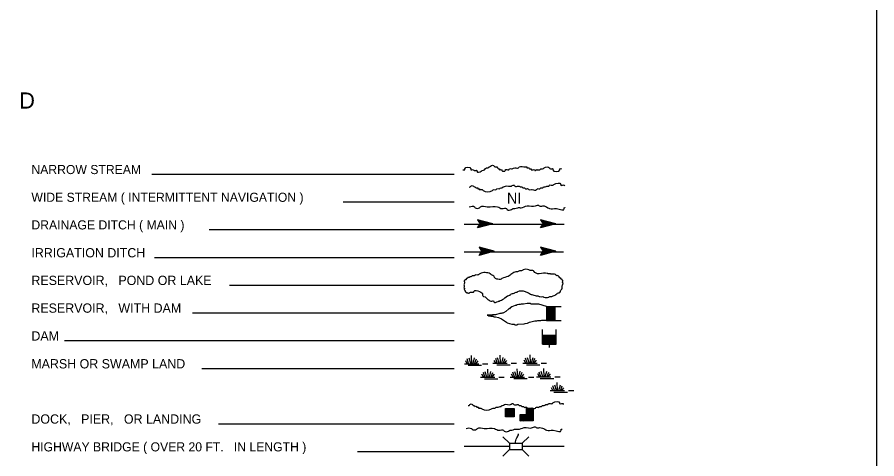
# Model space of a CAD drawing. Extents: x 1795385 to 2183142, y 16517164 to 16891733.
# Drawn here: x 2140412 to 2180502, y 16657175 to 16677776 of the extents above; entities that cross this region are included whole.
import ezdxf

# ---------------------------------------------------------------- set-up
doc = ezdxf.new("R2010")
doc.units = 0
doc.layers.add('L12', color=7, linetype='Continuous')
doc.layers.add('L23', color=7, linetype='Continuous')

msp = doc.modelspace()

# ---------------------------------------------------------------- linework, layer by layer
at = {"layer": 'L12'}
for p, q in [((2161250, 16657758), (2163367, 16657758)), ((2163969, 16657758), (2165928, 16657758))]:
    msp.add_line(p, q, dxfattribs=at)
at = {"layer": 'L23'}
for p, q in [((2180502, 16521654), (2180502, 16701867)), ((2146693, 16670457), (2160796, 16670457)), ((2155611, 16669163), (2160796, 16669163)), ((2161250, 16668123), (2165928, 16668123)), ((2162591, 16668139), (2161883, 16668324)), ((2161883, 16668324), (2162000, 16668139)), ((2162591, 16668139), (2161883, 16667949)), ((2161883, 16667949), (2162000, 16668139)), ((2162485, 16668123), (2161926, 16667981)), ((2162512, 16668150), (2161936, 16668292)), ((2162411, 16668134), (2161936, 16667997)), ((2162433, 16668150), (2161942, 16668271)), ((2162327, 16668123), (2161952, 16668039)), ((2162343, 16668150), (2161978, 16668239)), ((2162253, 16668134), (2161978, 16668076)), ((2162126, 16668123), (2161984, 16668092)), ((2162253, 16668155), (2161994, 16668197)), ((2162591, 16668139), (2162000, 16668139)), ((2162142, 16668150), (2162010, 16668171)), ((2162052, 16668150), (2162010, 16668155)), ((2162084, 16668123), (2162010, 16668123)), ((2162274, 16668139), (2162084, 16668139)), ((2162211, 16668139), (2162084, 16668139)), ((2165537, 16668139), (2164824, 16668324)), ((2164824, 16668324), (2164946, 16668139)), ((2165537, 16668139), (2164824, 16667949)), ((2164824, 16667949), (2164946, 16668139)), ((2165426, 16668123), (2164867, 16667981)), ((2165453, 16668150), (2164877, 16668292)), ((2165352, 16668134), (2164877, 16667997)), ((2165379, 16668150), (2164882, 16668271)), ((2165268, 16668123), (2164893, 16668039)), ((2165284, 16668150), (2164919, 16668239)), ((2165194, 16668134), (2164919, 16668076)), ((2165067, 16668123), (2164925, 16668092)), ((2165194, 16668155), (2164935, 16668197)), ((2165537, 16668139), (2164946, 16668139)), ((2165083, 16668150), (2164951, 16668171)), ((2164993, 16668150), (2164951, 16668155)), ((2165025, 16668123), (2164951, 16668123)), ((2165220, 16668139), (2165025, 16668139)), ((2165152, 16668139), (2165025, 16668139)), ((2149370, 16667875), (2160796, 16667875)), ((2162660, 16666856), (2161952, 16667041)), ((2161952, 16667041), (2162068, 16666856)), ((2162575, 16666867), (2162000, 16667009)), ((2162501, 16666867), (2162010, 16666988)), ((2162411, 16666867), (2162042, 16666956)), ((2162316, 16666872), (2162058, 16666914)), ((2162211, 16666867), (2162079, 16666888)), ((2162116, 16666867), (2162079, 16666872)), ((2165537, 16666856), (2164824, 16667041)), ((2164824, 16667041), (2164946, 16666856)), ((2165453, 16666867), (2164877, 16667009)), ((2165379, 16666867), (2164882, 16666988)), ((2165284, 16666867), (2164919, 16666956)), ((2165194, 16666872), (2164935, 16666914)), ((2165083, 16666867), (2164951, 16666888)), ((2164993, 16666867), (2164951, 16666872)), ((2146809, 16666571), (2160796, 16666571)), ((2161250, 16666830), (2165886, 16666830)), ((2162660, 16666856), (2161952, 16666666)), ((2161952, 16666666), (2162068, 16666856)), ((2162554, 16666840), (2161994, 16666698)), ((2162475, 16666851), (2162000, 16666713)), ((2162396, 16666840), (2162021, 16666756)), ((2162316, 16666851), (2162042, 16666787)), ((2162195, 16666840), (2162052, 16666808)), ((2162660, 16666856), (2162068, 16666856)), ((2162153, 16666840), (2162079, 16666840)), ((2162343, 16666856), (2162153, 16666856)), ((2162274, 16666856), (2162153, 16666856)), ((2165537, 16666856), (2164824, 16666666)), ((2164824, 16666666), (2164946, 16666856)), ((2165426, 16666840), (2164867, 16666698)), ((2165352, 16666851), (2164877, 16666713)), ((2165268, 16666840), (2164893, 16666756)), ((2165194, 16666851), (2164919, 16666787)), ((2165067, 16666840), (2164925, 16666808)), ((2165537, 16666856), (2164946, 16666856)), ((2165025, 16666840), (2164951, 16666840)), ((2165220, 16666856), (2165025, 16666856)), ((2165152, 16666856), (2165025, 16666856)), ((2150320, 16665282), (2160796, 16665282)), ((2165094, 16664279), (2165785, 16664279)), ((2165094, 16664279), (2165495, 16663883)), ((2165094, 16664247), (2165495, 16663846)), ((2165094, 16664216), (2165495, 16663815)), ((2165094, 16664174), (2165495, 16663772)), ((2165094, 16664142), (2165495, 16663741)), ((2165094, 16664105), (2165495, 16663709)), ((2165094, 16664073), (2165495, 16663672)), ((2165125, 16664279), (2165495, 16663915)), ((2165162, 16664279), (2165495, 16663957)), ((2165199, 16664279), (2165495, 16663999)), ((2165236, 16664279), (2165495, 16664031)), ((2165268, 16664279), (2165495, 16664063)), ((2165310, 16664279), (2165495, 16664100)), ((2165352, 16664279), (2165495, 16664142)), ((2165384, 16664279), (2165495, 16664174)), ((2165416, 16664279), (2165495, 16664205)), ((2165453, 16664279), (2165495, 16664242)), ((2148594, 16663989), (2160796, 16663989)), ((2165094, 16664031), (2165495, 16663630)), ((2165094, 16663999), (2165458, 16663630)), ((2165094, 16663962), (2165426, 16663630)), ((2165094, 16663925), (2165395, 16663630)), ((2165094, 16663883), (2165352, 16663630)), ((2165094, 16663846), (2165321, 16663630)), ((2165094, 16663815), (2165278, 16663630)), ((2165094, 16663783), (2165241, 16663630)), ((2165094, 16663741), (2165199, 16663630)), ((2165094, 16663709), (2165168, 16663630)), ((2165094, 16663672), (2165136, 16663630)), ((2165094, 16663640), (2165099, 16663630)), ((2165495, 16663630), (2165785, 16663630)), ((2164904, 16662521), (2164904, 16663213)), ((2164904, 16662521), (2165300, 16662922)), ((2164904, 16662558), (2165268, 16662922)), ((2164904, 16662589), (2165226, 16662922)), ((2164904, 16662632), (2165183, 16662922)), ((2164904, 16662663), (2165152, 16662922)), ((2164904, 16662700), (2165120, 16662922)), ((2164904, 16662737), (2165083, 16662922)), ((2164904, 16662780), (2165041, 16662922)), ((2164904, 16662817), (2165009, 16662922)), ((2164904, 16662848), (2164977, 16662922)), ((2164904, 16662880), (2164946, 16662922)), ((2164935, 16662521), (2165337, 16662922)), ((2164967, 16662521), (2165368, 16662922)), ((2165009, 16662521), (2165410, 16662922)), ((2165041, 16662521), (2165442, 16662922)), ((2165078, 16662521), (2165479, 16662922)), ((2165109, 16662521), (2165511, 16662922)), ((2165152, 16662521), (2165553, 16662922)), ((2165183, 16662521), (2165553, 16662890)), ((2165220, 16662521), (2165553, 16662859)), ((2165553, 16662922), (2165553, 16663213)), ((2142612, 16662690), (2160796, 16662690)), ((2165241, 16662373), (2165241, 16662521)), ((2165257, 16662521), (2165553, 16662822)), ((2165300, 16662521), (2165553, 16662780)), ((2165337, 16662521), (2165553, 16662748)), ((2165368, 16662521), (2165553, 16662706)), ((2165400, 16662521), (2165553, 16662674)), ((2165442, 16662521), (2165553, 16662632)), ((2165479, 16662521), (2165553, 16662600)), ((2165511, 16662521), (2165553, 16662563)), ((2165542, 16662521), (2165553, 16662531)), ((2161403, 16661613), (2161329, 16661750)), ((2161466, 16661623), (2161392, 16661840)), ((2161561, 16661623), (2161487, 16661866)), ((2161619, 16661623), (2161604, 16661998)), ((2161678, 16661623), (2161741, 16661882)), ((2161741, 16661607), (2161836, 16661840)), ((2161810, 16661623), (2161910, 16661750)), ((2162734, 16661634), (2162660, 16661766)), ((2162802, 16661639), (2162728, 16661855)), ((2162892, 16661639), (2162818, 16661882)), ((2162950, 16661639), (2162934, 16662014)), ((2163008, 16661639), (2163077, 16661898)), ((2163077, 16661623), (2163166, 16661855)), ((2163145, 16661639), (2163246, 16661766)), ((2164127, 16661639), (2164053, 16661771)), ((2164191, 16661650), (2164117, 16661866)), ((2164286, 16661650), (2164212, 16661887)), ((2164344, 16661650), (2164328, 16662024)), ((2164402, 16661650), (2164471, 16661908)), ((2164471, 16661634), (2164560, 16661866)), ((2164534, 16661650), (2164634, 16661771)), ((2149027, 16661391), (2160796, 16661391)), ((2161266, 16661613), (2161936, 16661613)), ((2161445, 16661539), (2162068, 16661539)), ((2162116, 16661613), (2162369, 16661613)), ((2162374, 16660990), (2162359, 16661364)), ((2162433, 16660990), (2162501, 16661248)), ((2162602, 16661634), (2163267, 16661634)), ((2162776, 16661555), (2163404, 16661555)), ((2163452, 16661634), (2163700, 16661634)), ((2163753, 16661000), (2163737, 16661375)), ((2163811, 16661000), (2163874, 16661259)), ((2163995, 16661639), (2164661, 16661639)), ((2164170, 16661565), (2164793, 16661565)), ((2164845, 16661639), (2165094, 16661639)), ((2164925, 16661005), (2164851, 16661248)), ((2164983, 16661005), (2164967, 16661380)), ((2165041, 16661005), (2165109, 16661264)), ((2162026, 16660979), (2162691, 16660979)), ((2162158, 16660979), (2162084, 16661116)), ((2162227, 16660990), (2162153, 16661206)), ((2162200, 16660905), (2162829, 16660905)), ((2162316, 16660990), (2162242, 16661232)), ((2162501, 16660974), (2162591, 16661206)), ((2162570, 16660990), (2162670, 16661116)), ((2162876, 16660979), (2163124, 16660979)), ((2163404, 16660990), (2164069, 16660990)), ((2163536, 16660990), (2163462, 16661122)), ((2163599, 16661000), (2163525, 16661217)), ((2163578, 16660916), (2164201, 16660916)), ((2163694, 16661000), (2163621, 16661238)), ((2163874, 16660979), (2163969, 16661217)), ((2163943, 16661000), (2164043, 16661122)), ((2164254, 16660990), (2164502, 16660990)), ((2164634, 16661000), (2165300, 16661000)), ((2164766, 16661000), (2164692, 16661132)), ((2164835, 16661005), (2164761, 16661222)), ((2164809, 16660921), (2165437, 16660921)), ((2165109, 16660990), (2165199, 16661222)), ((2165178, 16661005), (2165278, 16661132)), ((2165484, 16661000), (2165733, 16661000)), ((2165400, 16660356), (2165326, 16660488)), ((2165469, 16660366), (2165395, 16660583)), ((2165558, 16660366), (2165484, 16660604)), ((2165616, 16660366), (2165601, 16660741)), ((2165674, 16660366), (2165743, 16660625)), ((2165743, 16660345), (2165833, 16660583)), ((2165812, 16660366), (2165912, 16660488)), ((2165268, 16660356), (2165933, 16660356)), ((2165442, 16660282), (2166070, 16660282)), ((2166118, 16660356), (2166366, 16660356)), ((2163193, 16659131), (2163584, 16659522)), ((2163193, 16659479), (2163235, 16659522)), ((2163193, 16659448), (2163267, 16659522)), ((2163193, 16659416), (2163304, 16659522)), ((2163193, 16659390), (2163335, 16659522)), ((2163193, 16659342), (2163378, 16659522)), ((2163193, 16659305), (2163409, 16659522)), ((2163193, 16659273), (2163441, 16659522)), ((2163193, 16659242), (2163478, 16659522)), ((2163193, 16659199), (2163520, 16659522)), ((2163193, 16659163), (2163552, 16659522)), ((2163225, 16659131), (2163584, 16659490)), ((2163261, 16659131), (2163584, 16659458)), ((2163304, 16659131), (2163584, 16659416)), ((2163335, 16659131), (2163584, 16659379)), ((2163367, 16659131), (2163584, 16659347)), ((2163404, 16659131), (2163584, 16659316)), ((2163452, 16659131), (2163584, 16659273)), ((2163478, 16659131), (2163584, 16659242)), ((2164185, 16658941), (2163885, 16659242)), ((2164217, 16658941), (2163916, 16659242)), ((2164254, 16658941), (2163958, 16659242)), ((2164291, 16658941), (2163995, 16659242)), ((2164328, 16658941), (2164027, 16659242)), ((2164360, 16658941), (2164059, 16659242)), ((2164402, 16658941), (2164101, 16659242)), ((2164434, 16658941), (2164133, 16659242)), ((2164471, 16659221), (2164170, 16659522)), ((2164471, 16659189), (2164170, 16659490)), ((2164471, 16659147), (2164170, 16659448)), ((2164471, 16659115), (2164170, 16659416)), ((2164471, 16659083), (2164170, 16659379)), ((2164471, 16659046), (2164170, 16659347)), ((2164471, 16659004), (2164170, 16659305)), ((2164471, 16658972), (2164170, 16659273)), ((2164471, 16658941), (2164170, 16659242)), ((2164471, 16659258), (2164185, 16659537)), ((2164471, 16659289), (2164217, 16659537)), ((2164460, 16659342), (2164259, 16659537)), ((2164471, 16659363), (2164291, 16659537)), ((2164471, 16659400), (2164328, 16659537)), ((2164471, 16659432), (2164360, 16659537)), ((2164471, 16659474), (2164402, 16659537)), ((2164471, 16659506), (2164434, 16659537)), ((2163510, 16659131), (2163584, 16659205)), ((2163541, 16659131), (2163584, 16659173)), ((2164154, 16658941), (2163869, 16659221)), ((2164112, 16658941), (2163869, 16659189)), ((2164075, 16658941), (2163869, 16659147)), ((2164043, 16658930), (2163869, 16659115)), ((2164011, 16658941), (2163869, 16659083)), ((2163974, 16658941), (2163869, 16659046)), ((2163927, 16658941), (2163869, 16659004)), ((2163900, 16658930), (2163869, 16658972)), ((2149808, 16658814), (2160796, 16658814)), ((2163367, 16657906), (2163066, 16658207)), ((2163969, 16657906), (2164270, 16658207)), ((2163367, 16657906), (2163367, 16657605)), ((2163367, 16657906), (2163969, 16657906)), ((2163969, 16657906), (2163969, 16657605)), ((2156276, 16657520), (2160796, 16657520)), ((2163367, 16657605), (2163066, 16657304)), ((2163367, 16657605), (2163969, 16657605)), ((2163969, 16657605), (2164270, 16657304))]:
    msp.add_line(p, q, dxfattribs=at)
for points in [[(2165094, 16664279), (2164735, 16664390), (2164376, 16664390), (2164333, 16664416), (2164191, 16664416), (2164027, 16664390), (2163911, 16664390), (2163869, 16664374), (2163811, 16664374), (2163726, 16664358), (2163684, 16664332), (2163642, 16664332), (2163483, 16664258), (2163425, 16664216), (2163404, 16664216), (2163367, 16664174), (2163341, 16664174), (2163203, 16664047), (2163087, 16663989), (2163061, 16663973), (2163019, 16663973), (2162987, 16663947), (2162918, 16663947), (2162718, 16663888), (2162575, 16663888), (2162559, 16663873), (2162475, 16663873), (2162338, 16663873), (2162359, 16663873), (2162396, 16663846), (2162475, 16663846), (2162501, 16663830), (2162617, 16663830), (2162644, 16663804), (2162675, 16663804), (2162718, 16663804), (2162860, 16663772), (2163003, 16663709), (2163225, 16663550), (2163261, 16663524), (2163483, 16663450), (2163584, 16663450), (2163642, 16663424), (2163710, 16663424), (2163768, 16663450), (2164053, 16663466), (2164096, 16663487), (2164212, 16663508), (2164312, 16663550), (2164550, 16663609), (2164650, 16663609), (2164692, 16663630), (2164835, 16663630), (2164877, 16663646), (2165099, 16663646)], [(2165094, 16664279), (2165094, 16663640)], [(2165094, 16663640), (2165094, 16663630), (2165495, 16663630), (2165495, 16664279)], [(2165542, 16662521), (2165553, 16662521), (2165553, 16662922), (2164904, 16662922)], [(2164904, 16662521), (2165542, 16662521)]]:
    msp.add_lwpolyline(points, dxfattribs=at)
for points in [[(2163193, 16659131), (2163193, 16659522), (2163584, 16659522), (2163584, 16659131)], [(2164170, 16658941), (2163869, 16658941), (2163869, 16659242), (2164170, 16659242)], [(2164471, 16659242), (2164170, 16659242), (2164170, 16659537), (2164471, 16659537)], [(2164471, 16658941), (2164170, 16658941), (2164170, 16659242), (2164471, 16659242)]]:
    msp.add_lwpolyline(points, close=True, dxfattribs=at)
for points in [[(2161202, 16670663), (2161287, 16670663), (2161287, 16670705), (2161567, 16670705), (2161567, 16670663), (2161683, 16670663), (2161725, 16670626), (2161852, 16670626), (2161852, 16670589), (2162052, 16670589), (2162095, 16670626), (2162211, 16670663), (2162295, 16670748), (2162338, 16670748), (2162374, 16670748), (2162411, 16670790), (2162454, 16670790), (2162491, 16670832), (2162660, 16670832), (2162691, 16670790), (2162776, 16670790), (2162860, 16670705), (2162902, 16670705), (2162902, 16670663), (2162934, 16670663), (2163019, 16670663), (2163019, 16670626), (2163177, 16670626), (2163177, 16670663), (2163341, 16670663), (2163383, 16670705), (2163462, 16670705), (2163499, 16670705), (2163626, 16670748), (2163784, 16670748), (2163826, 16670790), (2164143, 16670790), (2164185, 16670790), (2164185, 16670748), (2164270, 16670748), (2164312, 16670705), (2164386, 16670705), (2164386, 16670663), (2164550, 16670663), (2164550, 16670626), (2164592, 16670626), (2164634, 16670663), (2164666, 16670663), (2164793, 16670663), (2164835, 16670705), (2164909, 16670705), (2164993, 16670748), (2165236, 16670748), (2165278, 16670705), (2165395, 16670705), (2165395, 16670663), (2165717, 16670663), (2165717, 16670705), (2165801, 16670705)], [(2161493, 16669855), (2161535, 16669855), (2161567, 16669897), (2161693, 16669897), (2161736, 16669855), (2161778, 16669855), (2161810, 16669813), (2161894, 16669813), (2161894, 16669776), (2161978, 16669776), (2161978, 16669734), (2162021, 16669734), (2162095, 16669734), (2162137, 16669697), (2162575, 16669697), (2162660, 16669734), (2162744, 16669734), (2162786, 16669776), (2162902, 16669776), (2162987, 16669813), (2163029, 16669813), (2163061, 16669855), (2163103, 16669855), (2163182, 16669897), (2163467, 16669897), (2163541, 16669940), (2163584, 16669940), (2163626, 16669897), (2163784, 16669897), (2163826, 16669897), (2163869, 16669855), (2163953, 16669855), (2163995, 16669813), (2164069, 16669813), (2164112, 16669776), (2164233, 16669776), (2164270, 16669734), (2164391, 16669734), (2164434, 16669734), (2164634, 16669734), (2164677, 16669776), (2164793, 16669776), (2164835, 16669813), (2164919, 16669813), (2164962, 16669855), (2165036, 16669855), (2165120, 16669897), (2165162, 16669897), (2165199, 16669897), (2165241, 16669940), (2165400, 16669940), (2165442, 16669971), (2165759, 16669971), (2165759, 16669940), (2165843, 16669940), (2165928, 16669940), (2165928, 16669897)], [(2161493, 16668931), (2161736, 16668931), (2161778, 16668889), (2161978, 16668889), (2162021, 16668931), (2162338, 16668931), (2162818, 16668931), (2163029, 16668847), (2163225, 16668847), (2163267, 16668804), (2163467, 16668804), (2163541, 16668847), (2163626, 16668847), (2163753, 16668889), (2163911, 16668889), (2164191, 16668973), (2164592, 16668973), (2164677, 16669005), (2164719, 16669005), (2164761, 16668973), (2164919, 16668973), (2165162, 16668889), (2165241, 16668847), (2165558, 16668847), (2165928, 16668847), (2165928, 16668889), (2165970, 16668889)], [(2161978, 16664981), (2162037, 16664955), (2162116, 16664881), (2162116, 16664812), (2162153, 16664754), (2162179, 16664754), (2162374, 16664596), (2162417, 16664575), (2162501, 16664533), (2162644, 16664517), (2162644, 16664496), (2162844, 16664517), (2162887, 16664533), (2163103, 16664638), (2163341, 16664797), (2163404, 16664812), (2163441, 16664855), (2163584, 16664897), (2163642, 16664939), (2163726, 16664955), (2163768, 16664981), (2164096, 16664981), (2164254, 16664913), (2164349, 16664855), (2164407, 16664839), (2164618, 16664776), (2164761, 16664754), (2164793, 16664739), (2164919, 16664739), (2164977, 16664717), (2165199, 16664717), (2165257, 16664739), (2165342, 16664754), (2165416, 16664776), (2165500, 16664812), (2165659, 16664913), (2165685, 16664913), (2165743, 16664981), (2165759, 16665040), (2165785, 16665055), (2165828, 16665140), (2165843, 16665282), (2165870, 16665367), (2165843, 16665399), (2165843, 16665504), (2165828, 16665504), (2165828, 16665525), (2165785, 16665562), (2165759, 16665583), (2165685, 16665663), (2165601, 16665721), (2165558, 16665721), (2165542, 16665747), (2165358, 16665784), (2165321, 16665784), (2165278, 16665805), (2165178, 16665805), (2165136, 16665821), (2164761, 16665805), (2164508, 16665921), (2164492, 16665948), (2164434, 16665964), (2164333, 16665964), (2164270, 16665990), (2164011, 16665990), (2163969, 16665964), (2163885, 16665948), (2163853, 16665948), (2163811, 16665921), (2163668, 16665890), (2163483, 16665805), (2163304, 16665684), (2163019, 16665583), (2162987, 16665562), (2162776, 16665562), (2162675, 16665626), (2162660, 16665663), (2162602, 16665721), (2162533, 16665763), (2162501, 16665784), (2162475, 16665805), (2162359, 16665847), (2162237, 16665863), (2161994, 16665805), (2161852, 16665747), (2161767, 16665747), (2161751, 16665721), (2161635, 16665705), (2161567, 16665663), (2161524, 16665663), (2161509, 16665641), (2161466, 16665626), (2161424, 16665626), (2161392, 16665583), (2161366, 16665583), (2161350, 16665541), (2161308, 16665525)], [(2161308, 16665525), (2161308, 16665504), (2161287, 16665504), (2161266, 16665367), (2161250, 16665325), (2161250, 16665182), (2161250, 16665140), (2161266, 16665140), (2161266, 16665055), (2161287, 16665040), (2161287, 16665013), (2161308, 16665013), (2161308, 16664981), (2161329, 16664955), (2161350, 16664955), (2161366, 16664939), (2161366, 16664913), (2161392, 16664913), (2161509, 16664913), (2161524, 16664939), (2161693, 16664955), (2161709, 16664981), (2161978, 16664981)], [(2161445, 16659664), (2161487, 16659664), (2161519, 16659706), (2161646, 16659706), (2161683, 16659664), (2161725, 16659664), (2161762, 16659622), (2161841, 16659622), (2161841, 16659580), (2161926, 16659580), (2161926, 16659537), (2161968, 16659537), (2162042, 16659537), (2162084, 16659506), (2162528, 16659506), (2162612, 16659537), (2162691, 16659537), (2162734, 16659580), (2162850, 16659580), (2162934, 16659622), (2162976, 16659622), (2163008, 16659664), (2163050, 16659664), (2163135, 16659706), (2163420, 16659706), (2163494, 16659749), (2163536, 16659749), (2163578, 16659706), (2163737, 16659706), (2163779, 16659706), (2163816, 16659664), (2163900, 16659664), (2163943, 16659622), (2164017, 16659622), (2164059, 16659580), (2164185, 16659580), (2164217, 16659537), (2164344, 16659537), (2164386, 16659537), (2164587, 16659537), (2164629, 16659580), (2164745, 16659580), (2164787, 16659622), (2164867, 16659622), (2164909, 16659664), (2164983, 16659664), (2165067, 16659706), (2165109, 16659706), (2165152, 16659706), (2165194, 16659749), (2165352, 16659749), (2165395, 16659780), (2165711, 16659780), (2165711, 16659749), (2165791, 16659749), (2165875, 16659749), (2165875, 16659706)], [(2161350, 16658587), (2161593, 16658587), (2161635, 16658550), (2161836, 16658550), (2161878, 16658587), (2162195, 16658587), (2162675, 16658587), (2162887, 16658508), (2163087, 16658508), (2163124, 16658466), (2163325, 16658466), (2163404, 16658508), (2163483, 16658508), (2163610, 16658550), (2163768, 16658550), (2164053, 16658629), (2164449, 16658629), (2164534, 16658666), (2164576, 16658666), (2164618, 16658629), (2164777, 16658629), (2165020, 16658550), (2165099, 16658508), (2165416, 16658508), (2165785, 16658508), (2165785, 16658550), (2165828, 16658550)], [(2163658, 16657916), (2163658, 16657964), (2163742, 16658207), (2163784, 16658291), (2163784, 16658334)]]:
    msp.add_spline(points, degree=3, dxfattribs=at)

# ---------------------------------------------------------------- texts
for s, height, p in [('L  E  G  E  N  D', 749.98, (2134327, 16673515)), ('NARROW STREAM', 425.01, (2141075, 16670457)), ('WIDE STREAM ( INTERMITTENT NAVIGATION )', 425.01, (2141075, 16669163)), ('NI', 500, (2163251, 16669084)), ('DRAINAGE DITCH ( MAIN )', 425.01, (2141075, 16667875)), ('IRRIGATION DITCH', 433.31, (2141075, 16666571)), ('RESERVOIR,   POND OR LAKE', 433.31, (2141075, 16665282)), ('RESERVOIR,   WITH DAM', 433.31, (2141075, 16663989)), ('DAM', 433.3, (2141075, 16662690)), ('MARSH OR SWAMP LAND', 433.31, (2141070, 16661391)), ('DOCK,   PIER,   OR LANDING', 433.31, (2141075, 16658814)), ('HIGHWAY BRIDGE ( OVER 20 FT.   IN LENGTH )', 425.01, (2141075, 16657520))]:
    msp.add_text(s, height=height, dxfattribs=at).set_placement(p)

doc.saveas('drawing.dxf')
